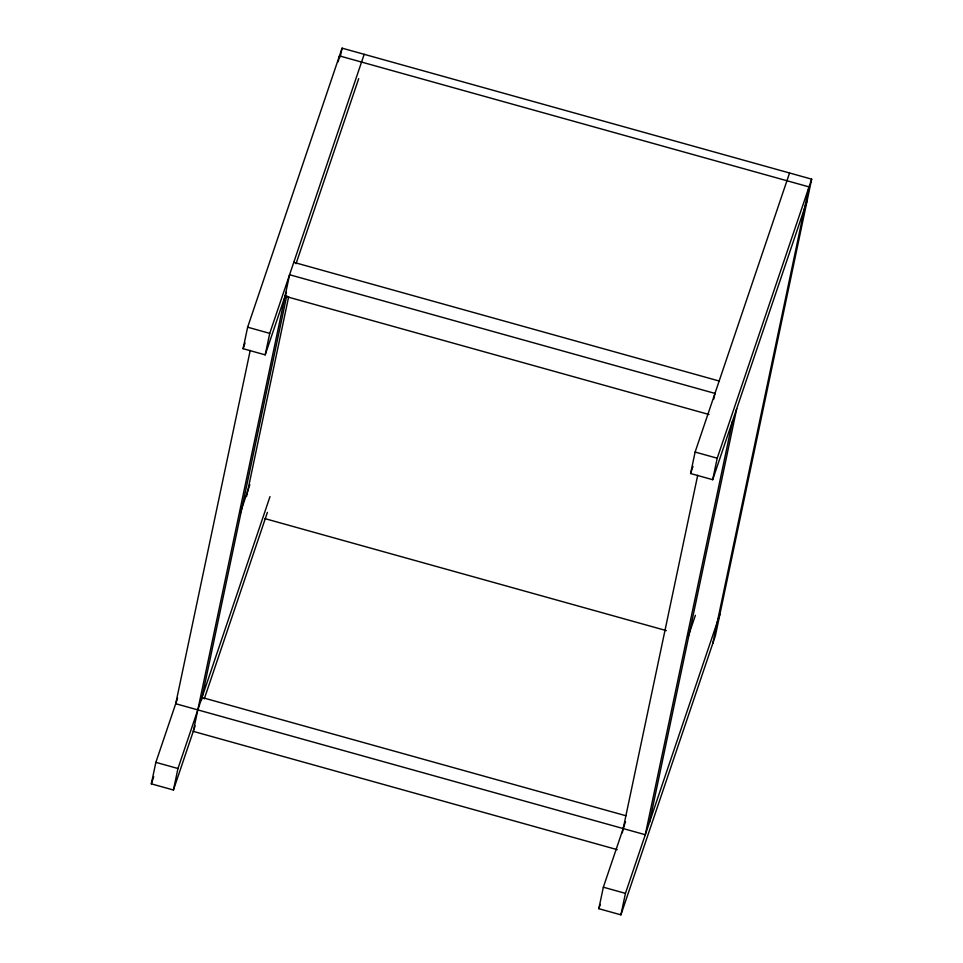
<?xml version="1.0" encoding="UTF-8"?>
<svg xmlns="http://www.w3.org/2000/svg" width="963" height="963" viewBox="0 0 963 963"><rect width="100%" height="100%" fill="white"/><g stroke="black" fill="none" stroke-linecap="round" stroke-linejoin="round"><path stroke-width="1.44" d="M195.14 725.861L173.436 790.009L151.335 783.846L155.862 762.347L177.577 698.211M286.444 292.09L265.198 354.853L243.097 348.69L247.635 327.191L342.082 48.15L811.665 179.154L715.365 635.809L620.918 914.85L598.817 908.687L603.344 887.2L625.529 821.68M250.224 350.412L175.711 703.724L645.294 834.728L732.53 421.06M173.436 790.009L177.962 768.522L270.001 496.595M265.198 354.853L269.736 333.367L364.183 54.313M201.399 700.354L286.757 295.593M246.564 496.39L288.683 296.7M338.218 61.776L339.458 55.902L809.04 186.906L712.74 643.561M340.228 56.961L342.082 48.15M807.138 200.653L712.68 479.694L690.591 473.531L695.117 452.044L789.564 172.991M622.291 832.863L697.706 475.253M713.752 399.139L714.967 393.41L289.574 274.732L193.274 731.374L617.211 849.655M620.918 914.85L625.444 893.363L719.903 614.31M712.68 479.694L717.218 458.207L811.665 179.154M649.495 822.33L736.731 408.661M243.097 348.69L245.035 342.984M296.038 263.73L358.693 78.653M240.196 513.207L249.838 484.726M151.335 783.846L153.743 776.72M204.276 698.885L267.401 512.388M690.591 473.531L692.999 466.405M688.16 636.627L695.394 615.273M598.817 908.687L600.262 904.413M293.775 262.333L719.156 381.011M285.048 296.219L708.985 414.499M247.635 327.191L269.736 333.367M695.117 452.044L717.218 458.207M264.897 518.612L666.36 630.621M202.001 697.489L625.95 815.757M155.862 762.347L177.962 768.522M603.344 887.2L625.444 893.363"/></g></svg>
